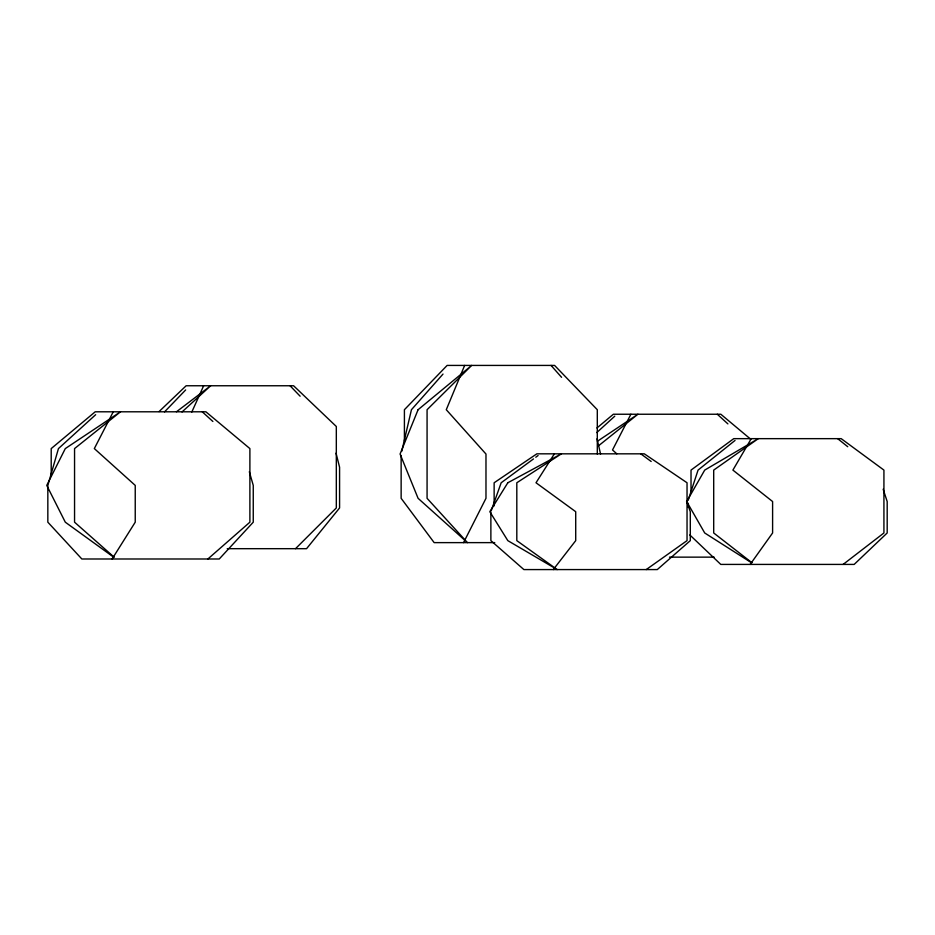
<?xml version="1.0" encoding="UTF-8"?>
<svg xmlns="http://www.w3.org/2000/svg" width="935" height="935" viewBox="0 0 935 935"><rect width="100%" height="100%" fill="white"/><g stroke="black" fill="none" stroke-linecap="round" stroke-linejoin="round"><path stroke-width="1.4" d="M401.781 451.254L411.435 409.717L443.003 374.07M688.207 500.167L698.059 470.095L735.039 440.443M491.342 510.381L501.172 482.764L533.476 458.933M464.637 365.421L446.275 409.717L485.978 454.024L485.978 498.32L463.55 542.627M191.804 412.043L203.655 385.758M113.252 411.797L94.33 448.59L135.236 485.394L135.236 522.186L112.118 558.99M630.891 414.24L612.519 449.969L616.808 453.826M687.424 500.272L704.71 470.095L758.297 438.655L713.697 470.095L713.697 532.973L751.857 562.66M751.261 438.655L732.9 470.095L772.602 501.534L772.602 532.973L750.174 564.413M554.373 453.826L536.012 482.764L575.715 511.702L575.715 540.64L553.286 569.579M164.537 411.867L185.656 389.942M295.518 548.681L336.32 507.95L336.32 426.489L293.59 385.758L186.147 385.758L159.055 411.587M182.021 411.949L210.691 385.758L176.481 411.762M95.662 414.696L58.449 448.59L47.837 485.394L47.837 522.186L81.848 558.99L219.246 558.99L253.256 522.186L253.256 485.394L249.329 471.754M596.764 432.589L614.786 416.168M207.874 558.99L249.89 522.186L249.89 448.59L205.887 411.797L95.206 411.797L51.203 448.59L51.203 475.483M596.939 427.985L613.372 414.24L720.827 414.24L750.408 438.971M597.781 446.392L637.927 414.24L597.43 441.238M843.125 564.413L883.926 532.973L883.926 470.095L841.196 438.655L733.753 438.655L691.023 470.095L691.023 492.955M535.778 457.227L538.081 455.532M646.237 569.579L687.038 540.64L687.038 482.764L644.308 453.826L536.865 453.826L494.136 482.764L494.136 505.917M494.744 542.627L434.156 542.627L401.138 498.32L401.138 455.45M227.24 548.681L306.563 548.681L339.58 507.95L339.58 467.219L336.039 453.171M669.495 557.143L714.141 557.143M751.693 562.87L704.71 532.973L686.699 501.534M113.801 557.272L65.298 522.186L46.75 485.394L65.298 448.59L120.498 411.797L74.555 448.59L74.555 522.186L114.035 557.096M640.779 453.826L651.169 461.481M837.667 438.655L847.753 446.731M717.297 414.24L727.897 423.894M202.252 411.797L212.876 421.475M689.82 534.937L720.78 564.413L854.169 564.413L887.186 532.973L887.186 501.534L883.154 489.227M290.06 385.758L300.123 396.206M551.054 365.421L561.573 377.308M686.559 501.183L690.299 511.702L690.299 540.64L657.282 569.579L523.892 569.579L490.875 540.64L490.875 511.702M597.033 438.796L600.562 454.024M687.763 502.96L687.763 507.249M597.301 454.024L597.301 409.717L554.584 365.421L447.129 365.421L404.411 409.717L404.411 441.156M418.085 409.717L400.075 454.024L418.085 498.32L467.477 542.627L427.073 498.32L427.073 409.717L471.672 365.421L418.085 409.717M507.822 482.764L489.811 511.702L507.822 540.64L557.213 569.579L516.81 540.64L516.81 482.764L561.409 453.826L507.822 482.764"/></g></svg>
